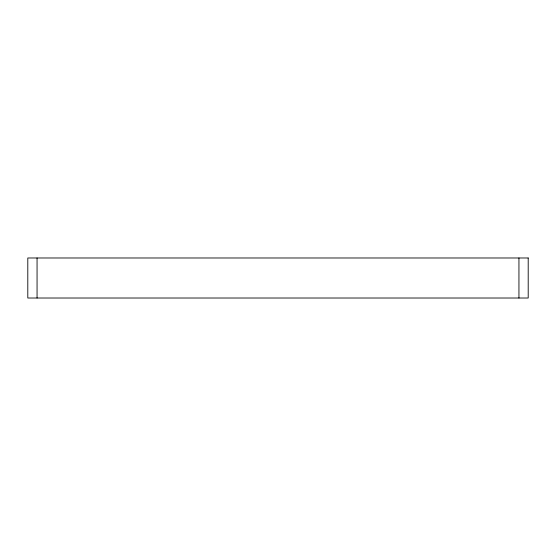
<?xml version="1.0" encoding="UTF-8"?>
<svg xmlns="http://www.w3.org/2000/svg" width="556" height="556" viewBox="0 0 556 556"><rect width="100%" height="100%" fill="white"/><g stroke="black" fill="none" stroke-linecap="round" stroke-linejoin="round"><path stroke-width="0.83" d="M518.943 257.984L518.943 298.016M37.057 257.984L37.057 298.016M528.2 257.984L27.8 257.984L27.8 298.016L528.2 298.016L528.2 257.984"/></g></svg>
